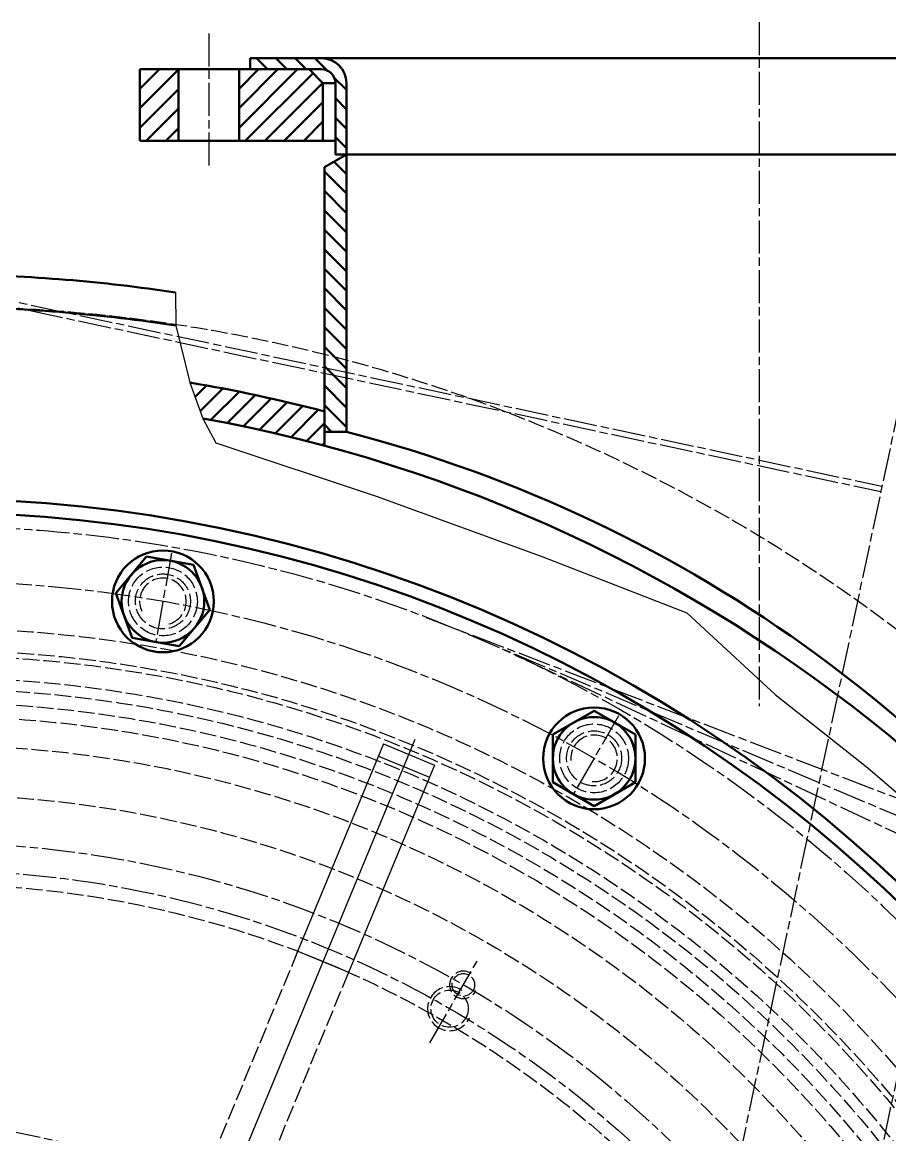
# Model space of a CAD drawing. Extents: x -8218 to 9423, y -5342 to 1221.
# Drawn here: x 2309.7 to 2624.9, y 375 to 779.1 of the extents above; entities that cross this region are included whole.
import ezdxf

# ---------------------------------------------------------------- set-up
doc = ezdxf.new("R2010")
doc.units = 0
doc.linetypes.add('AM_ISO02W050', pattern=[7.5, 6, -1.5])
doc.linetypes.add('AM_ISO08W050', pattern=[18, 12, -1.5, 3, -1.5])
doc.layers.add('AAG_Xref_CEN', color=112, linetype='AM_ISO08W050')
for name, color, linetype, lineweight in [('AM_0', 7, 'CONTINUOUS', 50), ('AM_1', 14, 'CONTINUOUS', 50), ('AM_3', 6, 'AM_ISO02W050', 25), ('AM_4', 3, 'CONTINUOUS', 25), ('AM_5', 3, 'CONTINUOUS', 25), ('AM_7', 4, 'AM_ISO08W050', 25), ('AM_8', 1, 'CONTINUOUS', 25)]:
    doc.layers.add(name, color=color, linetype=linetype, lineweight=lineweight)

# ---------------------------------------------------------------- blocks, each defined once
blk = doc.blocks.new('AUDIT_I_081028133156-998')
at = {"layer": 'AM_0', "color": 0}
for p, q in [((2352.43, 754.9349), (2359.501, 762.006)), ((2352.43, 747.8639), (2366.43, 761.8639)), ((2352.43, 740.7928), (2366.43, 754.7928)), ((2354.714, 736.006), (2366.43, 747.7217)), ((2361.785, 736.006), (2366.43, 740.6507))]:
    blk.add_line(p, q, dxfattribs=at)
blk = doc.blocks.new('AUDIT_I_081028133156-999')
at = {"layer": 'AM_0', "color": 0}
for p, q in [((2388.43, 754.9349), (2395.501, 762.006)), ((2388.43, 747.8639), (2402.572, 762.006)), ((2388.43, 740.7928), (2409.643, 762.006)), ((2390.714, 736.006), (2415.322, 760.6139)), ((2397.785, 736.006), (2418.857, 757.0784)), ((2404.856, 736.006), (2418.93, 750.0797)), ((2411.927, 736.006), (2418.93, 743.0085))]:
    blk.add_line(p, q, dxfattribs=at)
blk = doc.blocks.new('AUDIT_I_081028133156-1003')
at = {"layer": 'AM_0', "color": 0}
for p, q in [((2394.734, 766.006), (2398.734, 762.006)), ((2401.805, 766.006), (2405.805, 762.006)), ((2408.876, 766.006), (2412.876, 762.006)), ((2415.947, 766.006), (2420.326, 761.6276)), ((2423.053, 758.8999), (2427.43, 754.5237)), ((2423.43, 751.4526), (2427.43, 747.4526)), ((2423.43, 744.3816), (2427.43, 740.3816)), ((2423.43, 737.3105), (2427.43, 733.3105))]:
    blk.add_line(p, q, dxfattribs=at)
blk = doc.blocks.new('AUDIT_I_081028133156-1004')
at = {"layer": 'AM_0', "color": 0}
for p, q in [((2422.947, 728.4178), (2427.43, 723.9349)), ((2419.43, 724.8639), (2427.43, 716.8639)), ((2419.43, 717.7928), (2427.43, 709.7928)), ((2419.43, 710.7217), (2427.43, 702.7217)), ((2419.43, 703.6507), (2427.43, 695.6507)), ((2419.43, 696.5797), (2427.43, 688.5797)), ((2419.43, 689.5085), (2427.43, 681.5085)), ((2419.43, 682.4375), (2427.43, 674.4375)), ((2419.43, 675.3664), (2427.43, 667.3664)), ((2419.43, 668.2953), (2427.43, 660.2953)), ((2419.43, 661.2243), (2427.43, 653.2243)), ((2419.43, 654.1532), (2427.43, 646.1532)), ((2419.43, 647.0822), (2427.43, 639.0822)), ((2419.43, 640.0111), (2427.43, 632.0111)), ((2419.43, 632.94), (2422.081, 630.2886))]:
    blk.add_line(p, q, dxfattribs=at)
blk = doc.blocks.new('AUDIT_I_081028133156-1006')
at = {"layer": 'AM_0', "color": 0}
for p, q in [((2372.466, 643.022), (2376.599, 647.1548)), ((2374.354, 637.8393), (2382.563, 646.048)), ((2378.239, 634.6533), (2388.472, 644.8859)), ((2384.167, 633.5103), (2394.326, 643.6694)), ((2390.038, 632.3104), (2400.126, 642.3985)), ((2395.855, 631.0556), (2405.875, 641.0759)), ((2401.617, 629.747), (2411.572, 639.7019)), ((2407.327, 628.3862), (2417.219, 638.2776)), ((2412.985, 626.9727), (2419.43, 633.4174)), ((2418.595, 625.5117), (2419.43, 626.3464))]:
    blk.add_line(p, q, dxfattribs=at)

msp = doc.modelspace()

# ---------------------------------------------------------------- linework, layer by layer
at = {"layer": 'AAG_Xref_CEN'}
for p, q in [((2171.691, 704.322), (2621.623, 608.6075)), ((2172.107, 706.2782), (2622.039, 610.5637)), ((2632.442, 659.4694), (2502.813, 50.11049)), ((2681.348, 649.0656), (2551.72, 39.71518)), ((2110.725, 417.7349), (2560.656, 322.0204))]:
    msp.add_line(p, q, dxfattribs=at)
at = {"layer": 'AM_0'}
for p, q in [((2392.43, 766.006), (2392.43, 762.006)), ((2762.43, 766.006), (2392.43, 766.006)), ((2352.43, 762.006), (2352.43, 736.006)), ((2413.93, 762.006), (2352.43, 762.006)), ((2366.43, 762.006), (2366.43, 736.006)), ((2388.43, 762.006), (2388.43, 736.006)), ((2418.43, 762.006), (2392.43, 762.006)), ((2418.93, 757.006), (2413.93, 762.006)), ((2418.93, 757.006), (2423.43, 757.006)), ((2418.93, 757.006), (2418.93, 736.006)), ((2423.43, 757.006), (2423.43, 731.006)), ((2427.43, 757.006), (2427.43, 731.006)), ((2423.43, 736.006), (2352.43, 736.006)), ((2731.43, 731.006), (2423.43, 731.006)), ((2419.43, 637.7034), (2419.43, 625.2886)), ((2354.857, 584.9897), (2343.723, 571.7214)), ((2371.914, 581.9821), (2354.857, 584.9897)), ((2377.838, 565.7061), (2371.914, 581.9821)), ((2343.723, 571.7214), (2349.647, 555.4455)), ((2366.705, 552.4378), (2377.838, 565.7061)), ((2349.647, 555.4455), (2366.705, 552.4378)), ((2517.43, 529.0187), (2502.43, 520.3585)), ((2532.43, 520.3585), (2517.43, 529.0187)), ((2502.43, 520.3585), (2502.43, 503.038)), ((2532.43, 503.038), (2532.43, 520.3585)), ((2502.43, 503.038), (2517.43, 494.3777)), ((2517.43, 494.3777), (2532.43, 503.038))]:
    msp.add_line(p, q, dxfattribs=at)
for centre, radius in [((2360.781, 568.7138), 18.5), ((2360.781, 568.7138), 15), ((2517.43, 511.6982), 18.5), ((2517.43, 511.6982), 15)]:
    msp.add_circle(centre, radius, dxfattribs=at)
for centre, radius, start, end in [((2418.43, 757.006), 9, 0, 90), ((2418.43, 757.006), 5, 0, 90), ((2277.43, 96.00603), 591.5, 81.45281, 89.22506), ((2277.43, 96.00603), 579.6469, 81.27, 89.20921), ((2277.43, 96.00603), 560, 75.31104, 80.42519), ((2277.43, 96.00603), 548, 21.69395, 79.71007), ((2277.43, 96.00603), 510, 270, 88.31458), ((2277.43, 96.00603), 505, 271.7021, 88.29788), ((2277.43, 96.00603), 591.5, 136.7916, 22.20094), ((2277.43, 96.00603), 579.6469, 136.5907, 22.59283)]:
    msp.add_arc(centre, radius, start, end, dxfattribs=at)
at = {"layer": 'AM_1'}
for p, q in [((2427.43, 731.006), (2419.43, 726.3872)), ((2727.43, 731.006), (2427.43, 731.006)), ((2427.43, 731.006), (2427.43, 630.2886)), ((2419.43, 726.3872), (2419.43, 630.2886)), ((2419.43, 630.2886), (2427.43, 630.2886))]:
    msp.add_line(p, q, dxfattribs=at)
msp.add_arc((2301.956, 144.0936), 502.1246, 32.07582, 75.5293, dxfattribs=at)
at = {"layer": 'AM_3'}
for p, q in [((2409.732, 441.5434), (2325.466, 238.1065)), ((2428.21, 433.8897), (2343.943, 230.4528))]:
    msp.add_line(p, q, dxfattribs=at)
for centre, radius in [((2277.43, 96.00603), 580), ((2360.781, 568.7137), 12.5), ((2360.781, 568.7138), 10), ((2277.43, 96.00603), 463), ((2277.43, 96.00603), 455), ((2277.43, 96.00603), 453), ((2277.43, 96.00603), 445), ((2277.43, 96.00603), 441), ((2277.43, 96.00603), 436), ((2277.43, 96.00603), 431), ((2517.43, 511.6982), 12.5), ((2517.43, 511.6982), 10), ((2277.43, 96.00603), 420.5), ((2277.43, 96.00603), 402.5), ((2277.43, 96.00603), 370), ((2469.93, 429.4258), 4.08), ((2464.93, 420.7655), 6.775)]:
    msp.add_circle(centre, radius, dxfattribs=at)
for centre, radius, start, end in [((2360.781, 568.7138), 8.4665, 285, 205), ((2517.43, 511.6982), 8.4665, 265, 185), ((2469.93, 429.4258), 5, 55, 335), ((2464.93, 420.7655), 8, 55, 335)]:
    msp.add_arc(centre, radius, start, end, dxfattribs=at)
at = {"layer": 'AM_4'}
for p, q in [((2440.96, 516.9337), (2409.732, 441.5434)), ((2440.96, 516.9337), (2459.437, 509.28)), ((2459.437, 509.28), (2428.21, 433.8897)), ((2439.143, 512.5476), (2457.621, 504.894)), ((2409.784, 441.6683), (2428.261, 434.0146))]:
    msp.add_line(p, q, dxfattribs=at)
at = {"layer": 'AM_5'}
msp.add_line((2304.27, 160.8033), (2452.482, 518.621), dxfattribs=at)
msp.add_polyline3d([(2365.341, 680.9367, 0), (2365.407, 668.9374, 0), (2370.577, 648.2048, 0), (2375.319, 635.1923, 0), (2379.965, 626.3491, 0), (2438.603, 606.8034, 0), (2498.803, 584.9122, 0), (2551.186, 564.5847, 0), (2583.241, 534.8752, 0), (2616.859, 508.293, 0), (2660.642, 470.7653, 0), (2689.569, 438.7103, 0), (2713.806, 400.4007, 0), (2721.624, 386.3278, 0), (2730.48, 381.11, 0)], dxfattribs=at)
at = {"layer": 'AM_7'}
for p, q in [((2577.43, 779.088), (2577.43, 530.6929)), ((2377.43, 775.0426), (2377.43, 726.3092)), ((2363.869, 586.2303), (2358.134, 553.704)), ((2456.451, 562.8587), (4106.198, -69.75993)), ((2471.923, 556.6279), (4014.289, -94.62074)), ((3922.889, -119.93536), (2488.827, 549.1187)), ((2526.323, 527.102), (2509.809, 498.4988)), ((2457.758, 408.3443), (2474.928, 438.0837))]:
    msp.add_line(p, q, dxfattribs=at)
for radius in [500, 480, 385, 375]:
    msp.add_circle((2277.43, 96.00603), radius, dxfattribs=at)

# ---------------------------------------------------------------- block references
at = {"layer": 'AM_8'}
for name in ['AUDIT_I_081028133156-1003', 'AUDIT_I_081028133156-998', 'AUDIT_I_081028133156-999', 'AUDIT_I_081028133156-1004', 'AUDIT_I_081028133156-1006']:
    msp.add_blockref(name, (0, 0), dxfattribs=at)

doc.saveas('drawing.dxf')
